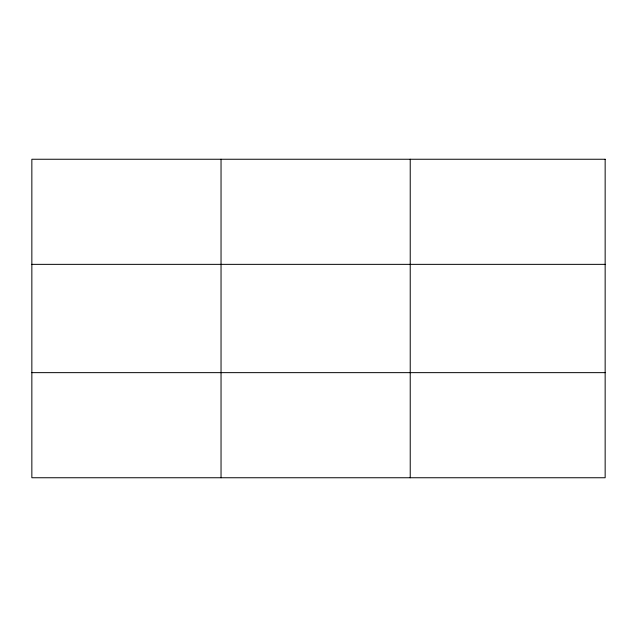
<?xml version="1.0" encoding="UTF-8"?>
<svg xmlns="http://www.w3.org/2000/svg" width="637" height="637" viewBox="0 0 637 637"><rect width="100%" height="100%" fill="white"/><g stroke="black" fill="none" stroke-linecap="round" stroke-linejoin="round"><path stroke-width="0.96" d="M221.039 477.75L221.039 159.25M410.228 477.75L410.228 159.25M31.85 264.355L605.15 264.355M31.85 372.645L605.15 372.645M605.15 159.25L31.85 159.25L31.85 477.75L605.15 477.75L605.15 159.25"/></g></svg>
